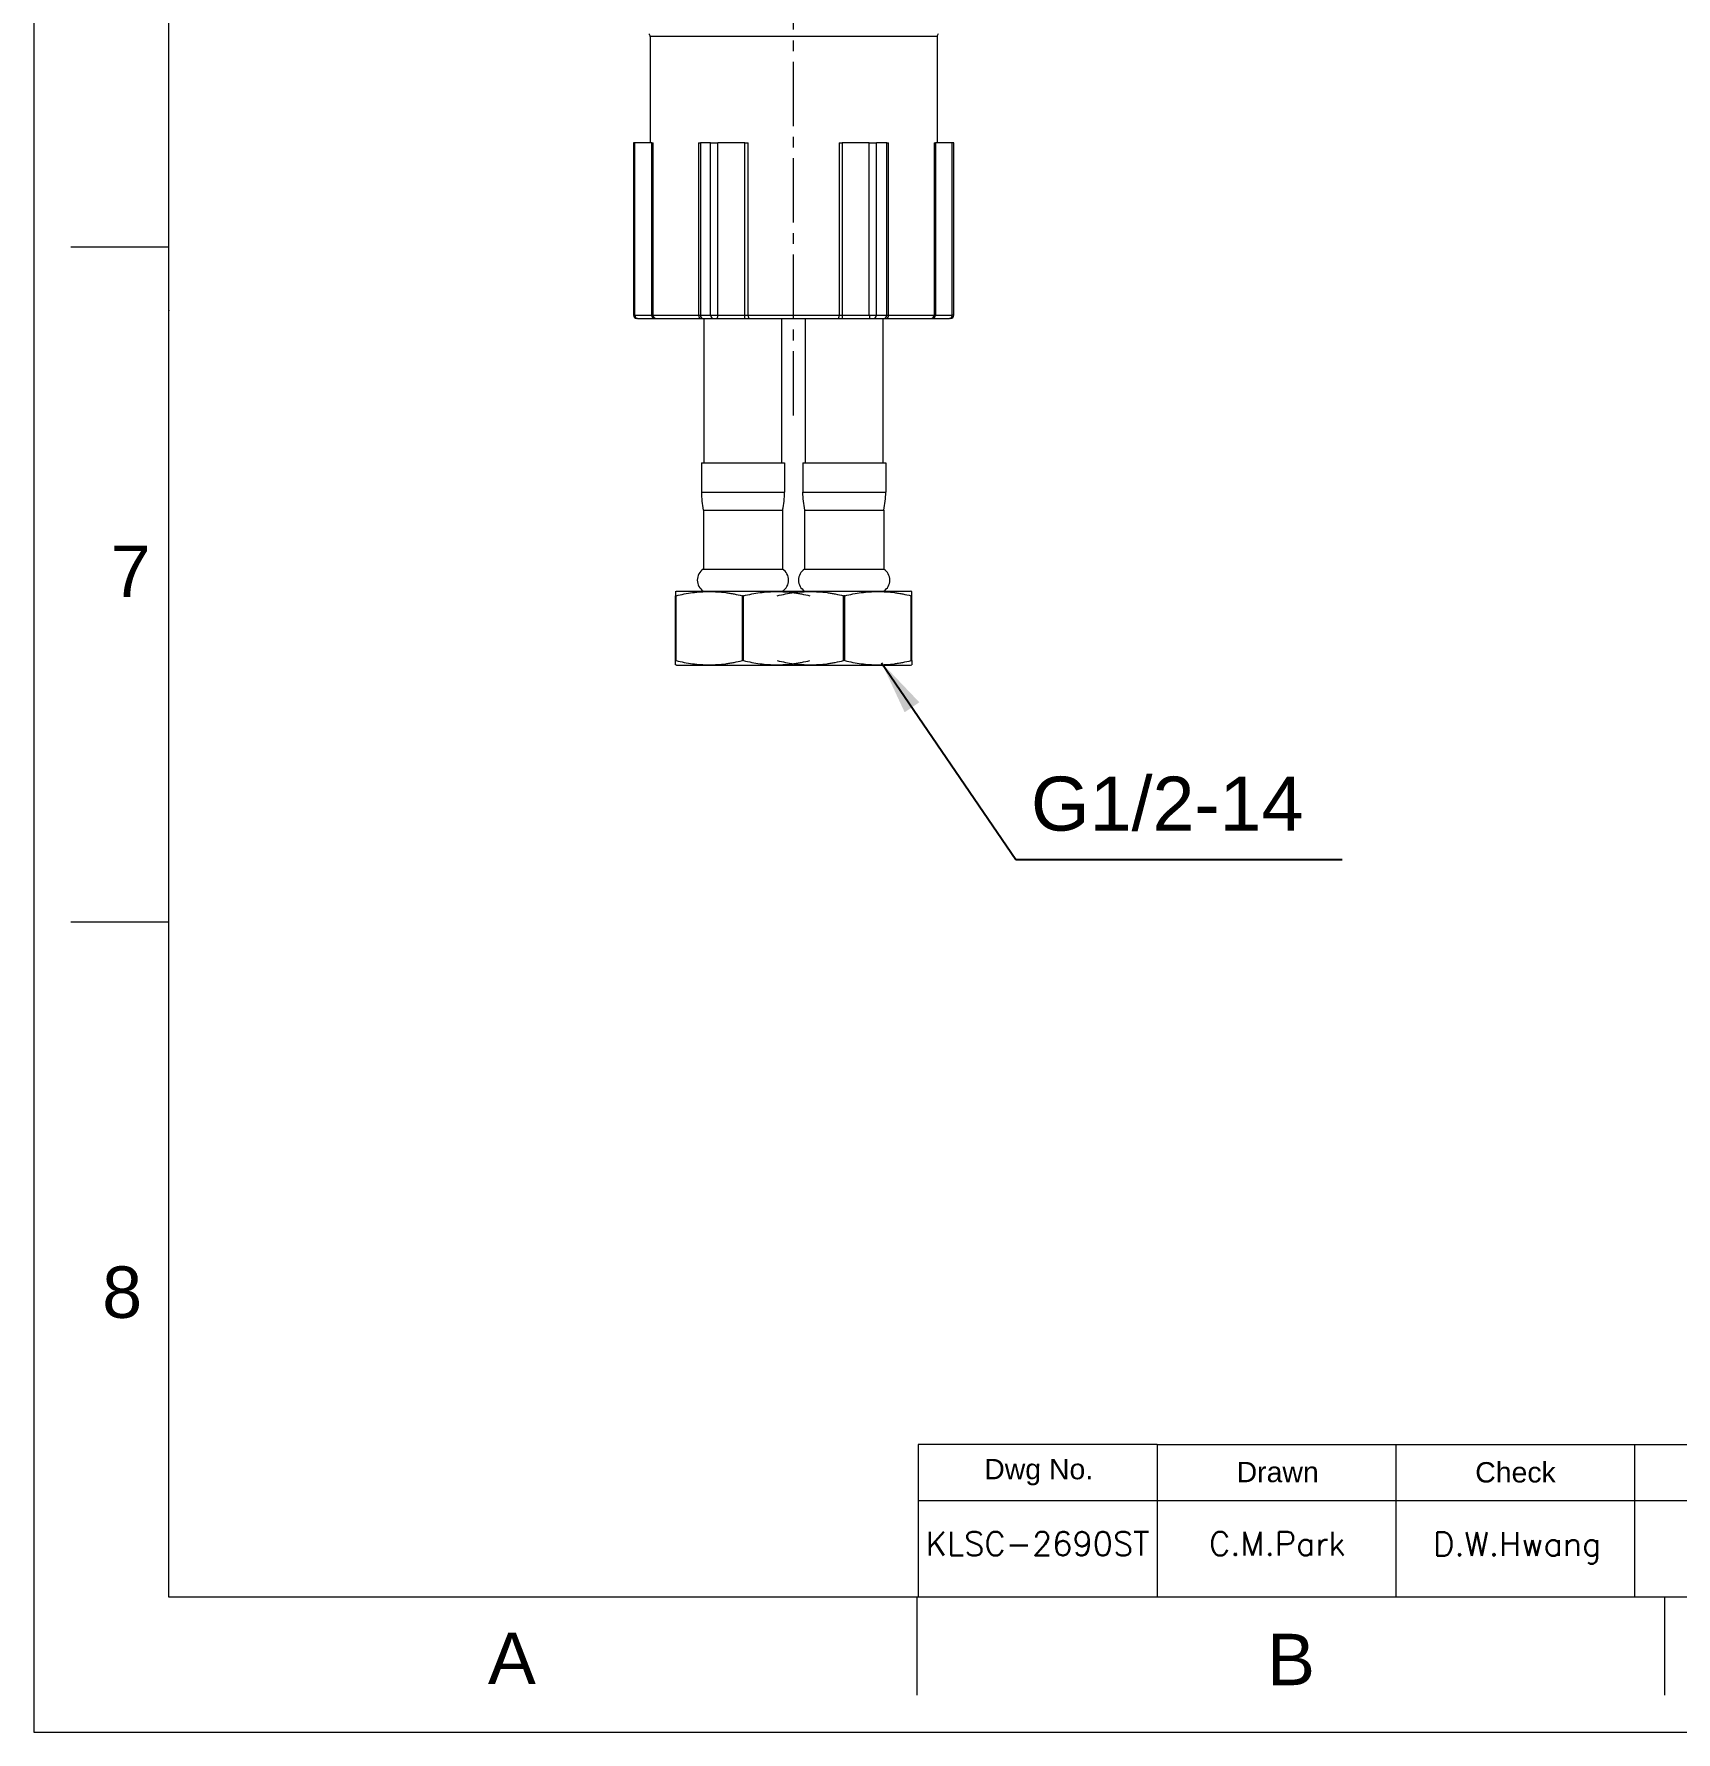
# Model space of a CAD drawing. Header units: millimetres. Extents: x 13391 to 13985, y 2173 to 3013.
# Drawn here: x 13391.2 to 13634.5, y 2173.4 to 2425 of the extents above; entities that cross this region are included whole.
import ezdxf

# ---------------------------------------------------------------- set-up
doc = ezdxf.new("R2010")
doc.units = ezdxf.units.MM
doc.linetypes.add('CENTER2', pattern=[28.575, 19.05, -3.175, 3.175, -3.175])
doc.linetypes.add('CENTERX2', pattern=[101.6, 63.5, -12.7, 12.7, -12.7])
for name, color, linetype, lineweight in [('CENTER', 1, 'CENTERX2', 15), ('DIM_', 5, 'Continuous', 9), ('FORM', 7, 'Continuous', 13)]:
    doc.layers.add(name, color=color, linetype=linetype, lineweight=lineweight)
doc.layers.add('TEXT', color=2, linetype='Continuous')
doc.styles.add('ROMANS', font='romans')
doc.styles.get("Standard").update_dxf_attribs({"font": 'arial.ttf'})
doc.dimstyles.new('사본(2) STANDARD', dxfattribs={"dimscale": 0, "dimtxt": 4, "dimasz": 4, "dimexe": 1.25, "dimexo": 0.625, "dimgap": 1.5, "dimtad": 3, "dimtih": 1, "dimtoh": 1, "dimdec": 1, "dimzin": 9, "dimdsep": 46, "dimtxsty": 'Standard', "dimcen": 2.5, "dimclrd": 5, "dimclre": 5, "dimclrt": 5, "dimadec": 0, "dimazin": 0, "dimtfac": 1, "dimtdec": 1, "dimtmove": 0, "dimatfit": 3, "dimfxl": 1.25, "dimtfill": 1, "dimtolj": 1, "dimtzin": 0, "dimarcsym": 0})

msp = doc.modelspace()

# ---------------------------------------------------------------- linework, layer by layer
at = {"linetype": 'Continuous', "lineweight": 13}
for p, q in [((13525.03, 2424.59), (13482.53, 2424.59)), ((13480.26, 2383.34), (13480.26, 2408.84)), ((13482.76, 2383.34), (13482.76, 2408.84)), ((13482.95, 2383.34), (13482.95, 2408.84)), ((13489.7, 2408.84), (13489.7, 2383.34)), ((13489.97, 2408.84), (13489.97, 2383.34)), ((13491.48, 2383.34), (13491.48, 2408.84)), ((13492.55, 2383.34), (13492.55, 2408.84)), ((13496.57, 2383.34), (13496.57, 2408.84)), ((13497.03, 2383.34), (13497.03, 2408.84)), ((13510.53, 2408.84), (13510.53, 2383.34)), ((13510.98, 2408.84), (13510.98, 2383.34)), ((13515, 2383.34), (13515, 2408.84)), ((13516.07, 2383.34), (13516.07, 2408.84)), ((13517.59, 2383.34), (13517.59, 2408.84)), ((13517.85, 2383.34), (13517.85, 2408.84)), ((13524.6, 2408.84), (13524.6, 2383.34)), ((13524.79, 2408.84), (13524.79, 2383.34)), ((13527.29, 2383.34), (13527.29, 2408.84)), ((13480.05, 2383.34), (13480.26, 2383.34)), ((13480.26, 2383.34), (13482.76, 2383.34)), ((13482.76, 2383.34), (13482.95, 2383.34)), ((13482.95, 2383.34), (13489.7, 2383.34)), ((13489.7, 2383.34), (13489.97, 2383.34)), ((13489.97, 2383.34), (13491.48, 2383.34)), ((13491.48, 2383.34), (13492.55, 2383.34)), ((13492.55, 2383.34), (13496.57, 2383.34)), ((13496.57, 2383.34), (13497.03, 2383.34)), ((13497.03, 2383.34), (13510.53, 2383.34)), ((13510.53, 2383.34), (13510.98, 2383.34)), ((13510.98, 2383.34), (13515, 2383.34)), ((13515, 2383.34), (13516.07, 2383.34)), ((13516.07, 2383.34), (13517.59, 2383.34)), ((13517.59, 2383.34), (13517.85, 2383.34)), ((13517.85, 2383.34), (13524.6, 2383.34)), ((13524.6, 2383.34), (13524.79, 2383.34)), ((13524.79, 2383.34), (13527.29, 2383.34)), ((13527.51, 2383.34), (13527.29, 2383.34)), ((13490.13, 2357.1), (13502.43, 2357.1)), ((13505.13, 2357.1), (13517.43, 2357.1))]:
    msp.add_line(p, q, dxfattribs=at)
at = {"linetype": 'Continuous', "lineweight": 18}
for p, q in [((13482.53, 2424.59), (13482.53, 2408.84)), ((13525.03, 2424.59), (13525.03, 2408.84)), ((13480.05, 2408.84), (13480.05, 2383.34)), ((13480.26, 2408.84), (13480.05, 2408.84)), ((13482.76, 2408.84), (13480.26, 2408.84)), ((13482.76, 2408.84), (13482.95, 2408.84)), ((13489.7, 2408.84), (13489.97, 2408.84)), ((13491.48, 2408.84), (13489.97, 2408.84)), ((13491.48, 2408.84), (13492.55, 2408.84)), ((13496.57, 2408.84), (13492.55, 2408.84)), ((13496.57, 2408.84), (13497.03, 2408.84)), ((13510.53, 2408.84), (13510.98, 2408.84)), ((13515, 2408.84), (13510.98, 2408.84)), ((13515, 2408.84), (13516.07, 2408.84)), ((13517.59, 2408.84), (13516.07, 2408.84)), ((13517.59, 2408.84), (13517.85, 2408.84)), ((13524.6, 2408.84), (13524.79, 2408.84)), ((13527.29, 2408.84), (13524.79, 2408.84)), ((13527.51, 2408.84), (13527.29, 2408.84)), ((13527.51, 2383.34), (13527.51, 2408.84)), ((13480.65, 2382.84), (13480.55, 2382.84)), ((13480.65, 2382.84), (13483.15, 2382.84)), ((13483.15, 2382.84), (13483.44, 2382.84)), ((13483.44, 2382.84), (13490.03, 2382.84)), ((13490.03, 2382.84), (13490.43, 2382.84)), ((13490.43, 2382.84), (13491.95, 2382.84)), ((13490.53, 2373.69), (13490.53, 2382.84)), ((13491.95, 2382.84), (13492.48, 2382.84)), ((13492.48, 2382.84), (13496.5, 2382.84)), ((13496.5, 2382.84), (13497.19, 2382.84)), ((13497.19, 2382.84), (13510.37, 2382.84)), ((13502.03, 2373.69), (13502.03, 2382.84)), ((13505.53, 2373.69), (13505.53, 2382.84)), ((13510.37, 2382.84), (13511.05, 2382.84)), ((13511.05, 2382.84), (13515.07, 2382.84)), ((13515.07, 2382.84), (13515.61, 2382.84)), ((13515.61, 2382.84), (13517.12, 2382.84)), ((13517.03, 2373.69), (13517.03, 2382.84)), ((13517.12, 2382.84), (13517.52, 2382.84)), ((13517.52, 2382.84), (13524.11, 2382.84)), ((13524.11, 2382.84), (13524.4, 2382.84)), ((13524.4, 2382.84), (13526.9, 2382.84)), ((13527.01, 2382.84), (13526.9, 2382.84)), ((13490.53, 2361.46), (13490.53, 2373.69)), ((13502.03, 2361.46), (13502.03, 2373.69)), ((13505.53, 2361.46), (13505.53, 2373.69)), ((13517.03, 2361.46), (13517.03, 2373.69)), ((13490.13, 2361.46), (13502.43, 2361.46)), ((13490.13, 2361.46), (13490.13, 2357.1)), ((13502.43, 2361.46), (13502.43, 2357.1)), ((13505.13, 2361.46), (13505.13, 2357.1)), ((13505.13, 2361.46), (13517.43, 2361.46)), ((13517.43, 2361.46), (13517.43, 2357.1)), ((13490.41, 2354.46), (13502.15, 2354.46)), ((13490.41, 2354.46), (13490.41, 2345.68)), ((13502.15, 2354.46), (13502.15, 2345.68)), ((13505.41, 2354.46), (13505.41, 2345.68)), ((13505.41, 2354.46), (13517.15, 2354.46)), ((13517.15, 2354.46), (13517.15, 2345.68)), ((13490.41, 2345.68), (13502.15, 2345.68)), ((13505.41, 2345.68), (13517.15, 2345.68)), ((13486.28, 2342.39), (13486.45, 2342.46)), ((13486.45, 2342.46), (13503.78, 2342.46)), ((13503.78, 2342.46), (13521.11, 2342.46)), ((13521.28, 2342.39), (13521.11, 2342.46)), ((13486.36, 2341.77), (13486.28, 2341.77)), ((13486.28, 2332.14), (13486.28, 2341.77)), ((13486.36, 2332.14), (13486.36, 2341.77)), ((13496.19, 2332.14), (13496.19, 2341.77)), ((13496.36, 2341.77), (13496.19, 2341.77)), ((13496.36, 2332.14), (13496.36, 2341.77)), ((13511.19, 2332.14), (13511.19, 2341.77)), ((13511.36, 2341.77), (13511.19, 2341.77)), ((13511.36, 2332.14), (13511.36, 2341.77)), ((13521.19, 2332.14), (13521.19, 2341.77)), ((13521.28, 2341.77), (13521.19, 2341.77)), ((13521.28, 2332.14), (13521.28, 2341.77)), ((13486.36, 2332.14), (13486.28, 2332.14)), ((13486.45, 2331.46), (13486.28, 2331.53)), ((13486.45, 2331.46), (13503.78, 2331.46)), ((13496.36, 2332.14), (13496.19, 2332.14)), ((13503.78, 2331.46), (13521.11, 2331.46)), ((13511.36, 2332.14), (13511.19, 2332.14)), ((13521.11, 2331.46), (13521.28, 2331.53)), ((13521.28, 2332.14), (13521.19, 2332.14))]:
    msp.add_line(p, q, dxfattribs=at)
for centre, radius, start, end in [((13482.03, 2424.59), 0.5, 0, 52.4314), ((13525.53, 2424.59), 0.5, 127.5686, 180), ((13480.55, 2383.34), 0.5, 180, 270), ((13527.01, 2383.34), 0.5, 270, 0), ((13502.71, 2357.1), 12.59, 180, 192.1084), ((13489.84, 2357.1), 12.59, 347.8916, 0), ((13517.71, 2357.1), 12.59, 180, 192.1084), ((13504.84, 2357.1), 12.59, 347.8916, 0), ((13491.41, 2344.07), 1.9, 121.9344, 238.0656), ((13501.14, 2344.07), 1.9, 301.9344, 58.0656), ((13506.41, 2344.07), 1.9, 121.9344, 238.0656), ((13516.14, 2344.07), 1.9, 301.9344, 58.0656)]:
    msp.add_arc(centre, radius, start, end, dxfattribs=at)
at = {"linetype": 'Continuous', "lineweight": 13}
for centre, ratio, start_param, end_param in [((13480.65, 2383.34), 0.787559, 1.570796, 3.141593), ((13483.15, 2383.34), 0.787559, 1.570796, 3.141593), ((13483.44, 2383.34), 0.979996, 1.570796, 3.141593), ((13490.03, 2383.34), 0.66235, 1.570796, 3.141593), ((13490.43, 2383.34), 0.927458, 1.570796, 3.141593), ((13491.95, 2383.34), 0.927458, 1.570796, 3.141593), ((13492.48, 2383.34), 0.139899, 3.141593, 4.712389), ((13496.5, 2383.34), 0.139899, 3.141593, 4.712389), ((13497.19, 2383.34), 0.317646, 1.570796, 3.141593), ((13510.37, 2383.34), 0.317646, 3.141593, 4.712389), ((13511.05, 2383.34), 0.139899, 1.570796, 3.141593), ((13515.07, 2383.34), 0.139899, 1.570796, 3.141593), ((13515.61, 2383.34), 0.927458, 3.141593, 4.712389), ((13517.12, 2383.34), 0.927458, 3.141593, 4.712389), ((13517.52, 2383.34), 0.66235, 3.141593, 4.712389), ((13524.11, 2383.34), 0.979996, 3.141593, 4.712389), ((13524.4, 2383.34), 0.787559, 3.141593, 4.712389), ((13526.9, 2383.34), 0.787559, 3.141593, 4.712389)]:
    msp.add_ellipse(centre, major_axis=(0, 0.5), ratio=ratio, start_param=start_param, end_param=end_param, dxfattribs=at)
at = {"linetype": 'Continuous', "lineweight": 18}
for points, knots in [([(13486.28, 2342.39), (13486.28, 2342.39), (13486.28, 2342.37), (13486.28, 2342.32), (13486.28, 2342.27), (13486.28, 2342.11), (13486.28, 2341.96), (13486.28, 2341.77)], [0, 0, 0, 0, 0.25, 0.25, 0.5, 0.5, 1, 1, 1, 1]), ([(13486.36, 2341.77), (13486.77, 2341.86), (13487.17, 2341.95), (13487.99, 2342.1), (13488.4, 2342.17), (13489.22, 2342.27), (13489.62, 2342.32), (13490.44, 2342.37), (13490.85, 2342.39), (13491.67, 2342.39), (13492.08, 2342.37), (13492.91, 2342.32), (13493.32, 2342.28), (13493.94, 2342.2), (13494.14, 2342.17), (13494.45, 2342.12), (13494.55, 2342.1), (13494.76, 2342.07), (13495.27, 2341.97), (13495.79, 2341.86), (13496.19, 2341.77)], [0, 0, 0, 0, 0.125, 0.125, 0.25, 0.25, 0.375, 0.375, 0.5, 0.5, 0.625, 0.625, 0.75, 0.75, 0.8125, 0.8125, 0.84375, 0.84375, 0.875, 1, 1, 1, 1]), ([(13496.36, 2341.77), (13496.77, 2341.86), (13497.17, 2341.95), (13497.99, 2342.1), (13498.4, 2342.17), (13499.22, 2342.27), (13499.62, 2342.32), (13500.44, 2342.37), (13500.85, 2342.39), (13501.67, 2342.39), (13502.08, 2342.37), (13502.91, 2342.32), (13503.32, 2342.28), (13503.94, 2342.2), (13504.14, 2342.17), (13504.45, 2342.12), (13504.55, 2342.1), (13504.76, 2342.07), (13505.27, 2341.97), (13505.79, 2341.86), (13506.19, 2341.77)], [0, 0, 0, 0, 0.125, 0.125, 0.25, 0.25, 0.375, 0.375, 0.5, 0.5, 0.625, 0.625, 0.75, 0.75, 0.8125, 0.8125, 0.84375, 0.84375, 0.875, 1, 1, 1, 1]), ([(13501.36, 2341.77), (13501.77, 2341.86), (13502.17, 2341.95), (13502.99, 2342.1), (13503.4, 2342.17), (13504.22, 2342.27), (13504.62, 2342.32), (13505.44, 2342.37), (13505.85, 2342.39), (13506.67, 2342.39), (13507.08, 2342.37), (13507.91, 2342.32), (13508.32, 2342.28), (13508.94, 2342.2), (13509.14, 2342.17), (13509.45, 2342.12), (13509.55, 2342.1), (13509.76, 2342.07), (13510.27, 2341.97), (13510.79, 2341.86), (13511.19, 2341.77)], [0, 0, 0, 0, 0.125, 0.125, 0.25, 0.25, 0.375, 0.375, 0.5, 0.5, 0.625, 0.625, 0.75, 0.75, 0.8125, 0.8125, 0.84375, 0.84375, 0.875, 1, 1, 1, 1]), ([(13511.36, 2341.77), (13511.77, 2341.86), (13512.17, 2341.95), (13512.99, 2342.1), (13513.4, 2342.17), (13514.22, 2342.27), (13514.62, 2342.32), (13515.44, 2342.37), (13515.85, 2342.39), (13516.67, 2342.39), (13517.08, 2342.37), (13517.91, 2342.32), (13518.32, 2342.28), (13518.94, 2342.2), (13519.14, 2342.17), (13519.45, 2342.12), (13519.55, 2342.1), (13519.76, 2342.07), (13520.27, 2341.97), (13520.79, 2341.86), (13521.19, 2341.77)], [0, 0, 0, 0, 0.125, 0.125, 0.25, 0.25, 0.375, 0.375, 0.5, 0.5, 0.625, 0.625, 0.75, 0.75, 0.8125, 0.8125, 0.84375, 0.84375, 0.875, 1, 1, 1, 1]), ([(13521.28, 2341.77), (13521.28, 2341.96), (13521.28, 2342.11), (13521.28, 2342.27), (13521.28, 2342.32), (13521.28, 2342.37), (13521.28, 2342.39), (13521.28, 2342.39)], [0, 0, 0, 0, 0.5, 0.5, 0.75, 0.75, 1, 1, 1, 1]), ([(13486.28, 2331.53), (13486.28, 2331.53), (13486.28, 2331.54), (13486.28, 2331.59), (13486.28, 2331.64), (13486.28, 2331.8), (13486.28, 2331.95), (13486.28, 2332.14)], [0, 0, 0, 0, 0.25, 0.25, 0.5, 0.5, 1, 1, 1, 1]), ([(13486.36, 2332.14), (13486.77, 2332.05), (13487.17, 2331.96), (13487.99, 2331.81), (13488.4, 2331.74), (13489.22, 2331.64), (13489.62, 2331.59), (13490.44, 2331.54), (13490.85, 2331.53), (13491.67, 2331.52), (13492.08, 2331.54), (13492.91, 2331.59), (13493.32, 2331.63), (13493.94, 2331.71), (13494.14, 2331.74), (13494.45, 2331.79), (13494.55, 2331.81), (13494.76, 2331.84), (13495.27, 2331.94), (13495.79, 2332.05), (13496.19, 2332.14)], [0, 0, 0, 0, 0.125, 0.125, 0.25, 0.25, 0.375, 0.375, 0.5, 0.5, 0.625, 0.625, 0.75, 0.75, 0.8125, 0.8125, 0.84375, 0.84375, 0.875, 1, 1, 1, 1]), ([(13496.36, 2332.14), (13496.77, 2332.05), (13497.17, 2331.96), (13497.99, 2331.81), (13498.4, 2331.74), (13499.22, 2331.64), (13499.62, 2331.59), (13500.44, 2331.54), (13500.85, 2331.53), (13501.67, 2331.52), (13502.08, 2331.54), (13502.91, 2331.59), (13503.32, 2331.63), (13503.94, 2331.71), (13504.14, 2331.74), (13504.45, 2331.79), (13504.55, 2331.81), (13504.76, 2331.84), (13505.27, 2331.94), (13505.79, 2332.05), (13506.19, 2332.14)], [0, 0, 0, 0, 0.125, 0.125, 0.25, 0.25, 0.375, 0.375, 0.5, 0.5, 0.625, 0.625, 0.75, 0.75, 0.8125, 0.8125, 0.84375, 0.84375, 0.875, 1, 1, 1, 1]), ([(13501.36, 2332.14), (13501.77, 2332.05), (13502.17, 2331.96), (13502.99, 2331.81), (13503.4, 2331.74), (13504.22, 2331.64), (13504.62, 2331.59), (13505.44, 2331.54), (13505.85, 2331.53), (13506.67, 2331.52), (13507.08, 2331.54), (13507.91, 2331.59), (13508.32, 2331.63), (13508.94, 2331.71), (13509.14, 2331.74), (13509.45, 2331.79), (13509.55, 2331.81), (13509.76, 2331.84), (13510.27, 2331.94), (13510.79, 2332.05), (13511.19, 2332.14)], [0, 0, 0, 0, 0.125, 0.125, 0.25, 0.25, 0.375, 0.375, 0.5, 0.5, 0.625, 0.625, 0.75, 0.75, 0.8125, 0.8125, 0.84375, 0.84375, 0.875, 1, 1, 1, 1]), ([(13511.36, 2332.14), (13511.77, 2332.05), (13512.17, 2331.96), (13512.99, 2331.81), (13513.4, 2331.74), (13514.22, 2331.64), (13514.62, 2331.59), (13515.44, 2331.54), (13515.85, 2331.53), (13516.67, 2331.52), (13517.08, 2331.54), (13517.91, 2331.59), (13518.32, 2331.63), (13518.94, 2331.71), (13519.14, 2331.74), (13519.45, 2331.79), (13519.55, 2331.81), (13519.76, 2331.84), (13520.27, 2331.94), (13520.79, 2332.05), (13521.19, 2332.14)], [0, 0, 0, 0, 0.125, 0.125, 0.25, 0.25, 0.375, 0.375, 0.5, 0.5, 0.625, 0.625, 0.75, 0.75, 0.8125, 0.8125, 0.84375, 0.84375, 0.875, 1, 1, 1, 1]), ([(13521.28, 2332.14), (13521.28, 2331.95), (13521.28, 2331.8), (13521.28, 2331.64), (13521.28, 2331.59), (13521.28, 2331.54), (13521.28, 2331.53), (13521.28, 2331.53)], [0, 0, 0, 0, 0.5, 0.5, 0.75, 0.75, 1, 1, 1, 1])]:
    msp.add_open_spline(points, degree=3, knots=knots, dxfattribs=at)
at = {"layer": 'CENTER', "color": 1, "linetype": 'CENTER2', "ltscale": 0.5}
msp.add_line((13503.78, 2368.48), (13503.78, 2734.72), dxfattribs=at)
at = {"layer": 'FORM', "color": 7, "linetype": 'Continuous'}
for p, q in [((13391.22, 3013.41), (13391.22, 2173.41)), ((13411.22, 2393.41), (13396.69, 2393.41)), ((13411.22, 2293.41), (13396.69, 2293.41)), ((13522.03, 2193.4), (13522.03, 2178.87)), ((13632.83, 2193.41), (13632.83, 2178.87)), ((13391.22, 2173.41), (13985.22, 2173.41))]:
    msp.add_line(p, q, dxfattribs=at)
at = {"layer": 'FORM', "linetype": 'Continuous'}
for p, q in [((13411.22, 2193.41), (13411.22, 2993.41)), ((13965.22, 2193.41), (13411.22, 2193.41))]:
    msp.add_line(p, q, dxfattribs=at)
at = {"layer": 'FORM'}
for p, q in [((13557.63, 2216.01), (13522.22, 2216.01)), ((13522.22, 2216.01), (13522.22, 2193.41)), ((13557.63, 2216.01), (13965.22, 2216.01)), ((13557.63, 2216.01), (13557.63, 2193.41)), ((13593.04, 2216.01), (13593.04, 2193.41)), ((13628.45, 2193.41), (13628.45, 2216.01)), ((13522.22, 2207.72), (13874.81, 2207.72))]:
    msp.add_line(p, q, dxfattribs=at)
msp.add_point((13411.22, 2384.01), dxfattribs=at)
msp.add_point((13411.22, 2384.01), dxfattribs=at)

# ---------------------------------------------------------------- texts
at = {"layer": 'DIM_', "insert": (13538.95, 2314.96), "char_height": 8, "attachment_point": 1}
msp.add_mtext_dynamic_manual_height_columns('G1/2-14', width=28.1224, gutter_width=12.5, heights=[0], dxfattribs=at)
at = {"layer": 'FORM', "char_height": 7.62, "attachment_point": 5}
for s, width, insert in [('7', 50, (13405.57, 2345.39)), ('8', 50, (13404.29, 2238.53)), ('A', 10, (13462.04, 2184.33)), ('B', 10, (13577.49, 2184.16))]:
    msp.add_mtext_dynamic_manual_height_columns(s, width=width, gutter_width=12.5, heights=[0], dxfattribs=dict(at, insert=insert))
at = {"layer": 'TEXT', "char_height": 3.014, "attachment_point": 5}
for s, insert in [('Dwg No.', (13540.1, 2211.91)), ('Drawn', (13575.51, 2211.91)), ('Check', (13610.75, 2211.87))]:
    msp.add_mtext_dynamic_manual_height_columns(s, width=35.4099, gutter_width=18.84, heights=[0], dxfattribs=dict(at, insert=insert))
at = {"layer": 'TEXT', "char_height": 3.5, "attachment_point": 5, "style": 'ROMANS'}
for s, insert in [('KLSC-2690ST', (13539.93, 2201.32)), ('C.M.Park', (13575.46, 2201.32)), ('D.W.Hwang', (13611.01, 2200.67))]:
    msp.add_mtext_dynamic_manual_height_columns(s, width=35.4099, gutter_width=18.84, heights=[0], dxfattribs=dict(at, insert=insert))

# ---------------------------------------------------------------- leaders
at = {"layer": 'DIM_'}
msp.add_leader([(13516.81, 2331.84), (13536.73, 2302.69), (13585.04, 2302.69)], dimstyle='사본(2) STANDARD', override={"dimscale": 1, "dimtxt": 8, "dimasz": 8, "dimtad": 0}, dxfattribs=at)

doc.saveas('drawing.dxf')
